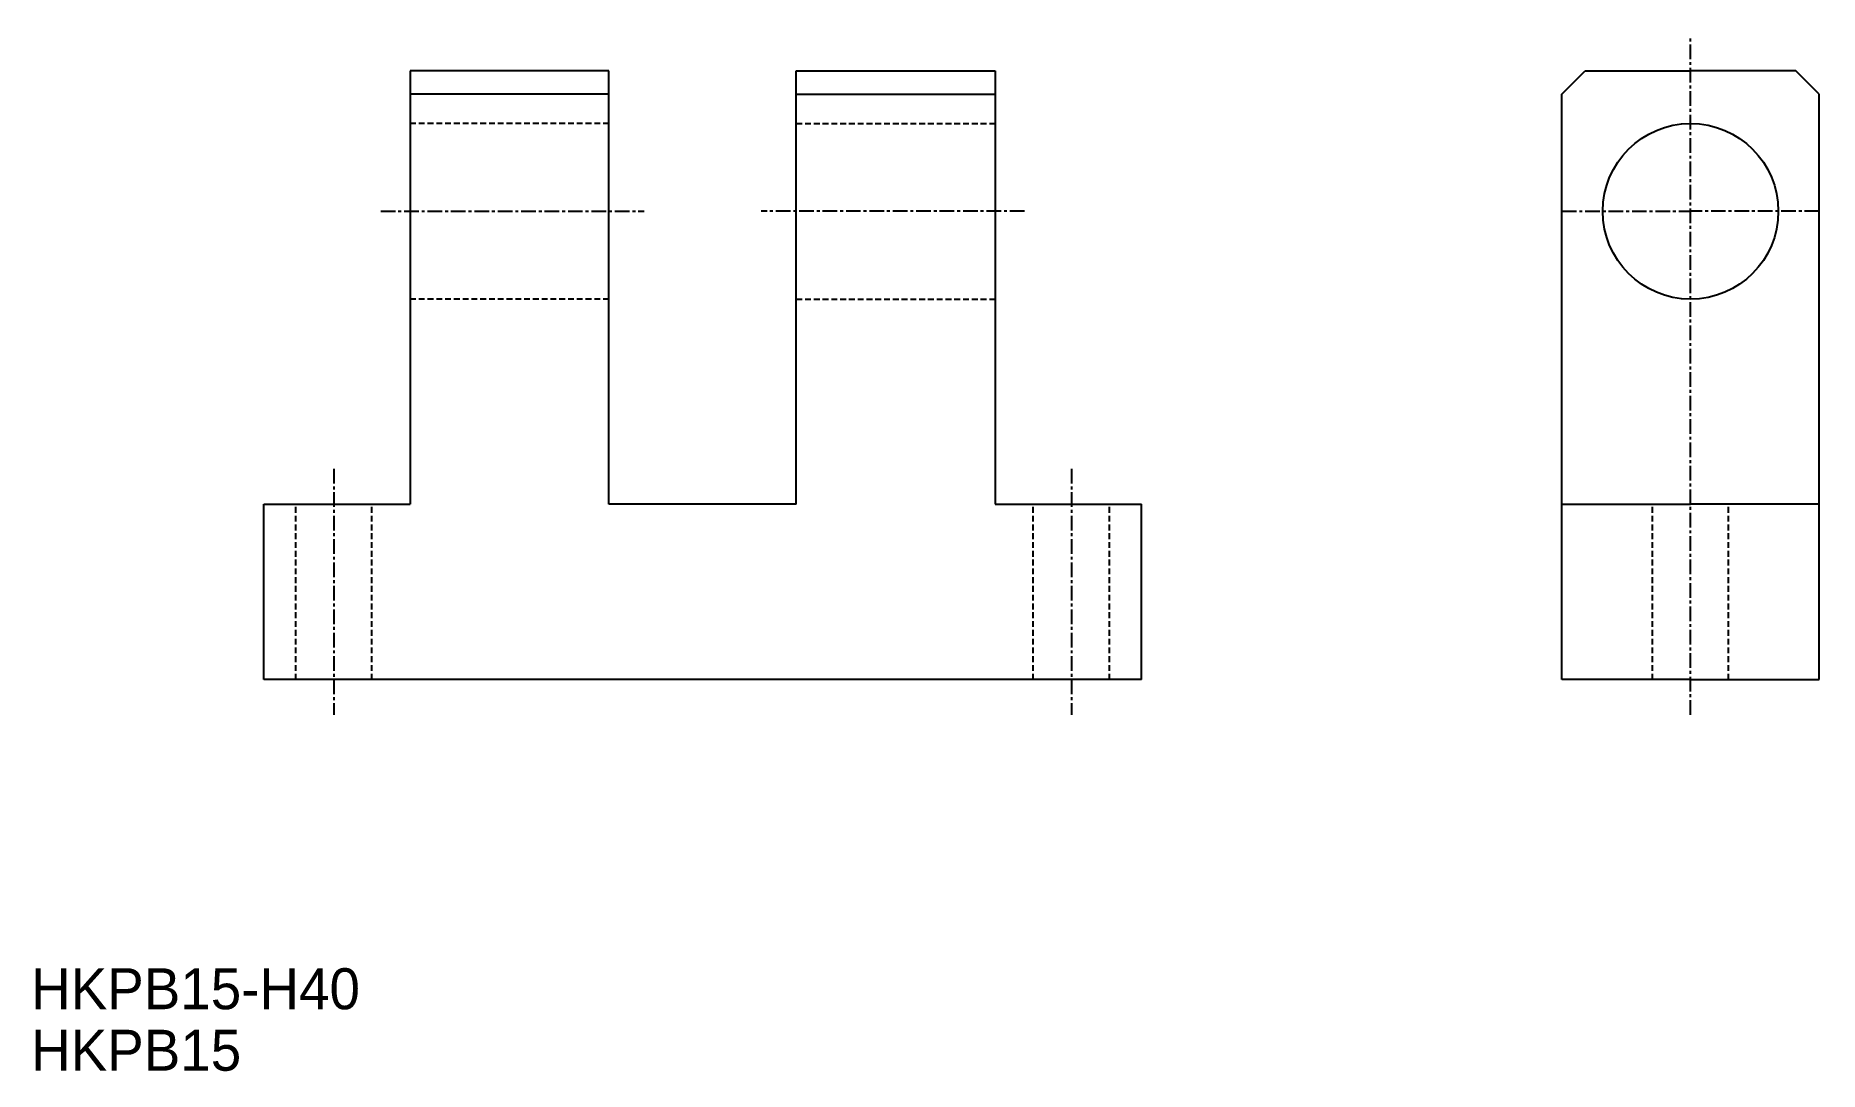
# Model space of a CAD drawing. Extents: x 1 to 153, y 1 to 89.
import ezdxf

# ---------------------------------------------------------------- set-up
doc = ezdxf.new("R2010")
doc.units = 0
doc.linetypes.add('CENTER', pattern=[2, 1.25, -0.25, 0.25, -0.25])
doc.linetypes.add('DASHED', pattern=[0.75, 0.5, -0.25])
doc.layers.get('0').update_dxf_attribs({"linetype": 'CONTINUOUS'})
doc.layers.add('CENTER', color=1, linetype='CENTER')

msp = doc.modelspace()

# ---------------------------------------------------------------- linework, layer by layer
at = {"color": 7, "linetype": 'CONTINUOUS'}
for p, q in [((32.82, 86.33), (32.82, 49.33)), ((49.82, 86.33), (32.82, 86.33)), ((49.82, 49.33), (49.82, 86.33)), ((65.82, 49.33), (65.82, 86.33)), ((65.82, 86.33), (82.82, 86.33)), ((82.82, 86.33), (82.82, 49.33)), ((131.22, 84.33), (133.22, 86.33)), ((133.22, 86.33), (142.22, 86.33)), ((151.22, 86.33), (142.22, 86.33)), ((153.22, 84.33), (151.22, 86.33)), ((49.82, 84.33), (32.82, 84.33)), ((65.82, 84.33), (82.82, 84.33)), ((131.22, 34.33), (131.22, 84.33)), ((153.22, 34.33), (153.22, 84.33)), ((20.32, 34.33), (20.32, 49.33)), ((20.32, 49.33), (32.82, 49.33)), ((65.82, 49.33), (49.82, 49.33)), ((82.82, 49.33), (95.32, 49.33)), ((95.32, 34.33), (95.32, 49.33)), ((131.22, 49.33), (142.22, 49.33)), ((153.22, 49.33), (142.22, 49.33)), ((95.32, 34.33), (20.32, 34.33)), ((142.22, 34.33), (131.22, 34.33)), ((142.22, 34.33), (153.22, 34.33))]:
    msp.add_line(p, q, dxfattribs=at)
at = {"color": 3, "linetype": 'DASHED'}
for p, q in [((49.82, 81.83), (32.82, 81.83)), ((65.82, 81.83), (82.82, 81.83)), ((49.82, 66.83), (32.82, 66.83)), ((65.82, 66.83), (82.82, 66.83)), ((23.07, 34.33), (23.07, 49.33)), ((29.57, 34.33), (29.57, 49.33)), ((86.07, 34.33), (86.07, 49.33)), ((92.57, 34.33), (92.57, 49.33)), ((138.97, 34.33), (138.97, 49.33)), ((145.47, 34.33), (145.47, 49.33))]:
    msp.add_line(p, q, dxfattribs=at)
at = {"color": 7, "linetype": 'CONTINUOUS'}
msp.add_circle((142.22, 74.33), 7.5, dxfattribs=at)
at = {"layer": 'CENTER', "color": 1, "linetype": 'CENTER'}
for p, q in [((142.22, 31.33), (142.22, 89.33)), ((30.32, 74.33), (52.82, 74.33)), ((85.32, 74.33), (62.82, 74.33)), ((131.22, 74.33), (142.22, 74.33)), ((153.22, 74.33), (142.22, 74.33)), ((26.32, 52.33), (26.32, 31.33)), ((89.32, 52.33), (89.32, 31.33))]:
    msp.add_line(p, q, dxfattribs=at)

# ---------------------------------------------------------------- texts
at = {"color": 7, "linetype": 'CONTINUOUS'}
for s, p in [('HKPB15-H40', (0.45, 6.18)), ('HKPB15', (0.45, 0.93))]:
    msp.add_text(s, height=3.5, dxfattribs=at).set_placement(p)

doc.saveas('drawing.dxf')
